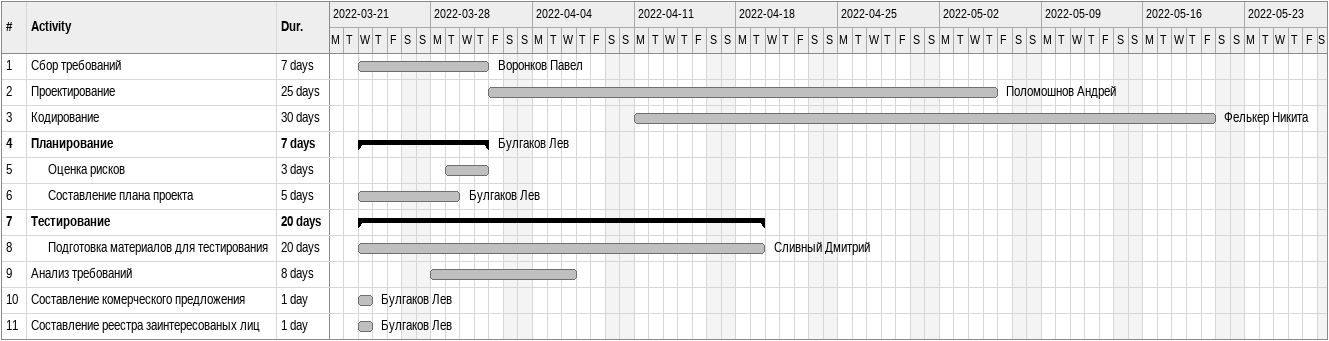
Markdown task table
| ID | Level | Task | Duration | Start | Finish | Resources |
|---|---|---|---|---|---|---|
| 1 | 1 | Сбор требований | 7d | 2022-03-23 | 2022-03-31 | Воронков Павел |
| 2 | 1 | Проектирование | 25d | 2022-04-01 | 2022-05-05 | Поломошнов Андрей |
| 3 | 1 | Кодирование | 30d | 2022-04-11 | 2022-05-20 | Фелькер Никита |
| 4 | 1 | **Планирование** | 7d | 2022-03-23 | 2022-03-31 | Булгаков Лев |
| 5 | 2 | Оценка рисков | 3d | 2022-03-29 | 2022-03-31 |  |
| 6 | 2 | Составление плана проекта | 5d | 2022-03-23 | 2022-03-29 | Булгаков Лев |
| 7 | 1 | **Тестирование** | 20d | 2022-03-23 | 2022-04-19 |  |
| 8 | 2 | Подготовка материалов для тестирования | 20d | 2022-03-23 | 2022-04-19 | Сливный Дмитрий |
| 9 | 1 | Анализ требований | 8d | 2022-03-28 | 2022-04-06 |  |
| 10 | 1 | Составление комерческого предложения | 1d | 2022-03-23 | 2022-03-23 | Булгаков Лев |
| 11 | 1 | Составление реестра заинтересованых лиц | 1d | 2022-03-23 | 2022-03-23 | Булгаков Лев |
